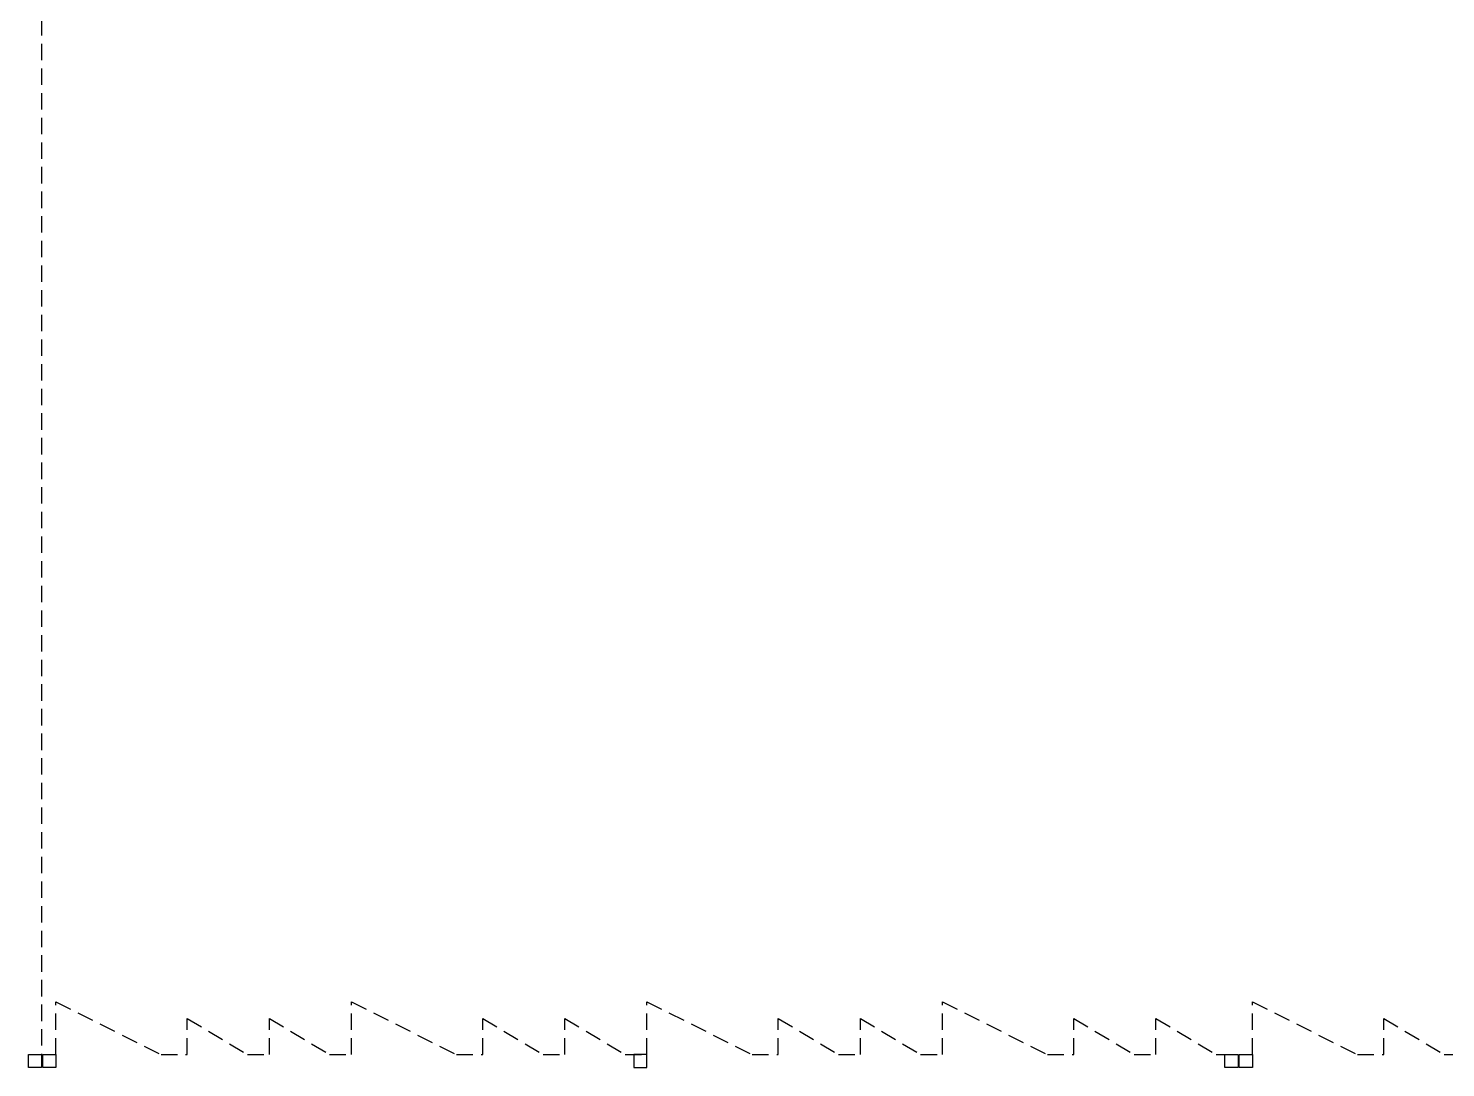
# Model space of a CAD drawing. Header units: millimetres. Extents: x 4436 to 4619, y 1272 to 1428.
# Drawn here: x 4480.7 to 4502.29, y 1316.7 to 1332.52 of the extents above; entities that cross this region are included whole.
import ezdxf

# ---------------------------------------------------------------- set-up
doc = ezdxf.new("R2010")
doc.units = ezdxf.units.MM
doc.linetypes.add('HIDDEN', pattern=[0.375, 0.25, -0.125])
doc.layers.add('ESTR', color=3, linetype='Continuous')
doc.layers.add('PROJ', color=1, linetype='HIDDEN')

# ---------------------------------------------------------------- blocks, each defined once
blk = doc.blocks.new('BRISEPRJ')
at = {"layer": 'PROJ'}
for p, q in [((0, 0), (0, 0.8)), ((0, 0.8), (1.6, 0)), ((2, 0), (2, 0.55)), ((2, 0.55), (2.917, 0)), ((3.25, 0), (3.25, 0.55)), ((3.25, 0.55), (4.167, 0)), ((1.6, 0), (2, 0)), ((2.917, 0), (3.25, 0)), ((4.167, 0), (4.5, 0))]:
    blk.add_line(p, q, dxfattribs=at)

msp = doc.modelspace()

# ---------------------------------------------------------------- linework, layer by layer
at = {"layer": 'ESTR'}
for points in [[(4480.90441, 1316.89845), (4480.90441, 1316.69845), (4480.70441, 1316.69845), (4480.70441, 1316.89845)], [(4481.12441, 1316.89845), (4481.12441, 1316.69845), (4480.92441, 1316.69845), (4480.92441, 1316.89845)], [(4489.92441, 1316.89845), (4489.92441, 1316.69845), (4490.12441, 1316.69845), (4490.12441, 1316.89845)], [(4499.12441, 1316.89845), (4499.12441, 1316.69845), (4498.92441, 1316.69845), (4498.92441, 1316.89845)], [(4499.34441, 1316.89845), (4499.34441, 1316.69845), (4499.14441, 1316.69845), (4499.14441, 1316.89845)]]:
    msp.add_lwpolyline(points, close=True, dxfattribs=at)
at = {"layer": 'PROJ'}
msp.add_line((4480.90441, 1343.53345), (4480.90441, 1316.89845), dxfattribs=at)

# ---------------------------------------------------------------- block references
for p in [(4481.12441, 1316.89845), (4485.62441, 1316.89845), (4490.12441, 1316.89845), (4494.62441, 1316.89845), (4499.34441, 1316.89845)]:
    msp.add_blockref('BRISEPRJ', p, dxfattribs=at)

doc.saveas('drawing.dxf')
